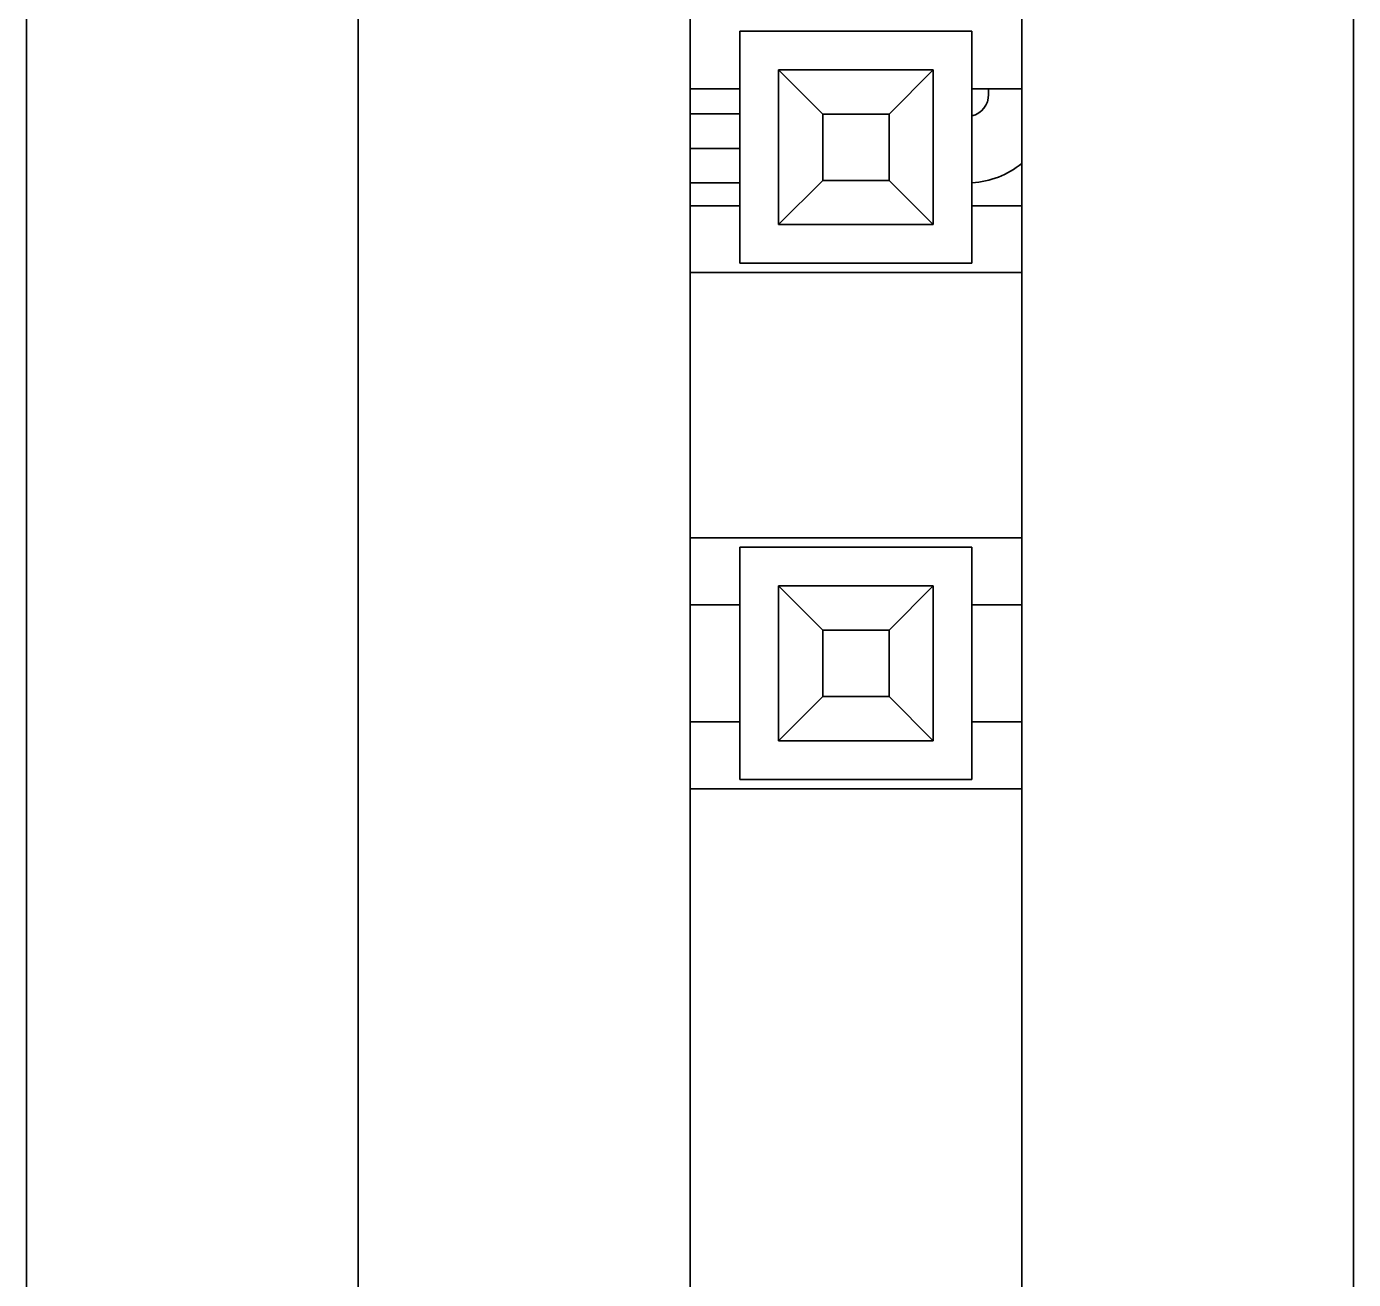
# Model space of a CAD drawing. Extents: x 291 to 828, y 188 to 662.
# Drawn here: x 418.5 to 430.5, y 199.03 to 210.37 of the extents above; entities that cross this region are included whole.
import ezdxf

# ---------------------------------------------------------------- set-up
doc = ezdxf.new("R2010")
doc.units = 0

msp = doc.modelspace()

# ---------------------------------------------------------------- linework, layer by layer
at = {"color": 7, "lineweight": 35}
for p, q in [((418.502, 192.697), (418.502, 249.077)), ((421.502, 192.697), (421.502, 249.077)), ((421.502, 192.697), (421.502, 249.077)), ((424.502, 192.697), (424.502, 249.077)), ((427.502, 192.697), (427.502, 249.077)), ((430.502, 192.697), (430.502, 249.077)), ((418.502, 246.424), (418.502, 195.35))]:
    msp.add_line(p, q, dxfattribs=at)
at = {"color": 7, "lineweight": 35, "ltscale": 0.015125}
msp.add_line((427.502, 210.409), (427.502, 209.804), dxfattribs=at)
at = {"color": 7, "lineweight": 35, "ltscale": 0.0525}
for p, q in [((427.052, 210.325), (424.952, 210.325)), ((424.952, 208.225), (424.952, 210.325)), ((427.052, 210.325), (427.052, 208.225)), ((424.952, 208.225), (427.052, 208.225)), ((424.952, 205.656), (427.052, 205.656)), ((424.952, 205.656), (424.952, 203.556)), ((427.052, 203.556), (427.052, 205.656)), ((427.052, 203.556), (424.952, 203.556))]:
    msp.add_line(p, q, dxfattribs=at)
at = {"color": 7, "lineweight": 35, "ltscale": 0.035}
for p, q in [((425.302, 209.975), (425.302, 208.575)), ((425.302, 209.975), (426.702, 209.975)), ((426.702, 208.575), (426.702, 209.975)), ((426.702, 208.575), (425.302, 208.575)), ((426.702, 205.306), (425.302, 205.306)), ((425.302, 203.906), (425.302, 205.306)), ((426.702, 205.306), (426.702, 203.906)), ((425.302, 203.906), (426.702, 203.906))]:
    msp.add_line(p, q, dxfattribs=at)
at = {"color": 7, "lineweight": 35, "ltscale": 0.014142}
for p, q in [((425.302, 209.975), (425.702, 209.575)), ((426.702, 209.975), (426.302, 209.575)), ((425.302, 208.575), (425.702, 208.975)), ((426.702, 208.575), (426.302, 208.975)), ((425.302, 205.306), (425.702, 204.906)), ((426.702, 205.306), (426.302, 204.906)), ((425.302, 203.906), (425.702, 204.306)), ((426.702, 203.906), (426.302, 204.306))]:
    msp.add_line(p, q, dxfattribs=at)
at = {"color": 7, "lineweight": 35, "ltscale": 0.01125}
for p, q in [((424.952, 209.804), (424.502, 209.804)), ((427.502, 209.804), (427.052, 209.804)), ((424.502, 209.576), (424.952, 209.576)), ((424.502, 209.264), (424.952, 209.264)), ((424.952, 208.952), (424.502, 208.952)), ((424.952, 208.746), (424.502, 208.746)), ((427.502, 208.746), (427.052, 208.746)), ((424.952, 205.136), (424.502, 205.136)), ((427.502, 205.136), (427.052, 205.136)), ((424.952, 204.077), (424.502, 204.077)), ((427.502, 204.077), (427.052, 204.077))]:
    msp.add_line(p, q, dxfattribs=at)
at = {"color": 7, "lineweight": 35, "ltscale": 0.001306}
msp.add_line((427.202, 209.752), (427.202, 209.804), dxfattribs=at)
at = {"color": 7, "lineweight": 35, "ltscale": 0.015}
for p, q in [((425.702, 209.575), (426.302, 209.575)), ((425.702, 209.575), (425.702, 208.975)), ((426.302, 208.975), (426.302, 209.575)), ((426.302, 208.975), (425.702, 208.975)), ((425.702, 204.306), (425.702, 204.906)), ((426.302, 204.906), (425.702, 204.906)), ((426.302, 204.906), (426.302, 204.306)), ((425.702, 204.306), (426.302, 204.306))]:
    msp.add_line(p, q, dxfattribs=at)
at = {"color": 7, "lineweight": 35, "ltscale": 0.00954}
msp.add_line((427.502, 209.127), (427.502, 208.746), dxfattribs=at)
at = {"color": 7, "lineweight": 35, "ltscale": 0.015124}
msp.add_line((427.502, 208.746), (427.502, 208.141), dxfattribs=at)
at = {"color": 7, "lineweight": 35, "ltscale": 0.060014}
for p, q in [((424.502, 205.74), (424.502, 208.141)), ((427.502, 205.74), (427.502, 208.141))]:
    msp.add_line(p, q, dxfattribs=at)
at = {"color": 7, "lineweight": 35, "ltscale": 0.075}
for p, q in [((427.502, 208.141), (424.502, 208.141)), ((427.502, 205.74), (424.502, 205.74)), ((427.502, 203.472), (424.502, 203.472))]:
    msp.add_line(p, q, dxfattribs=at)
at = {"color": 7, "lineweight": 35, "ltscale": 0.015115}
msp.add_line((427.502, 205.74), (427.502, 205.136), dxfattribs=at)
at = {"color": 7, "lineweight": 35, "ltscale": 0.026457}
msp.add_line((427.502, 205.136), (427.502, 204.077), dxfattribs=at)
at = {"color": 7, "lineweight": 35, "ltscale": 0.015132}
msp.add_line((427.502, 204.077), (427.502, 203.472), dxfattribs=at)
at = {"color": 7, "lineweight": 35, "ltscale": 0.269381}
for p, q in [((424.502, 192.697), (424.502, 203.472)), ((427.502, 192.697), (427.502, 203.472))]:
    msp.add_line(p, q, dxfattribs=at)
at = {"color": 7, "lineweight": 35}
for radius, start, end in [(0.2, 284.4824, 360), (0.8, 273.5845, 308.6837)]:
    msp.add_arc((427.002, 209.752), radius, start, end, dxfattribs=at)

doc.saveas('drawing.dxf')
